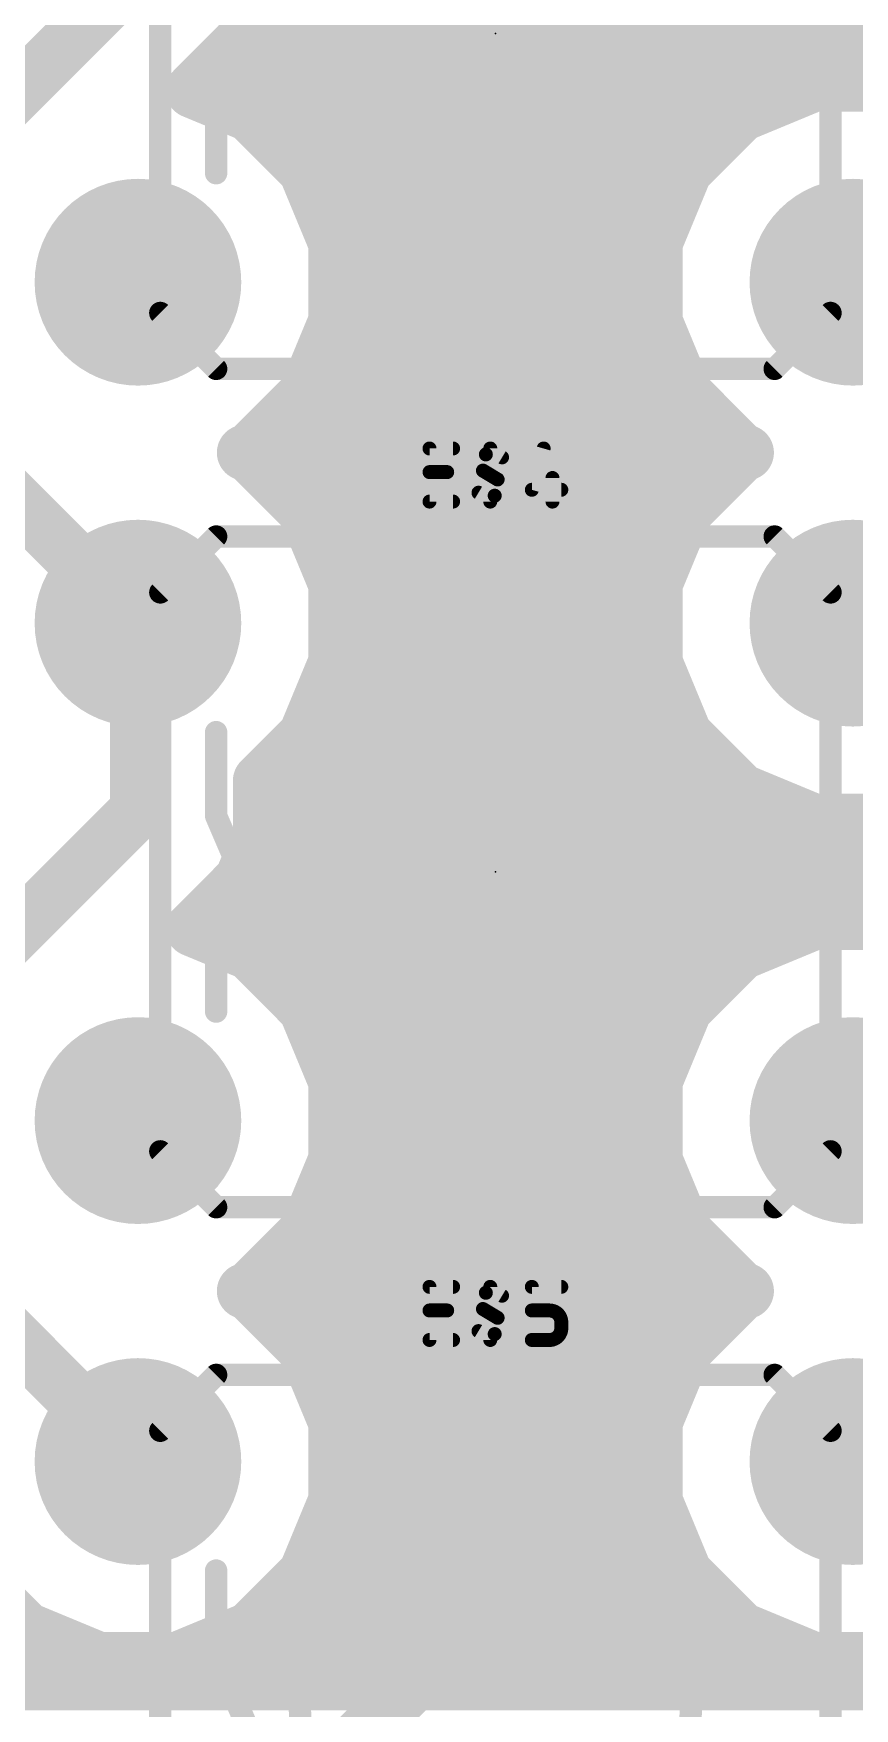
# Model space of a CAD drawing. Extents: x -1 to 30.7, y -1 to 60.6.
# Drawn here: x 11.04 to 18.51, y 11.45 to 26.67 of the extents above; entities that cross this region are included whole.
import ezdxf

# ---------------------------------------------------------------- set-up
doc = ezdxf.new("R2010")
doc.units = 0
for name, color, linetype in [('16', 175, 'CONTINUOUS'), ('17', 82, 'CONTINUOUS'), ('21', 253, 'CONTINUOUS'), ('23', 7, 'CONTINUOUS'), ('25', 253, 'CONTINUOUS'), ('51', 253, 'CONTINUOUS')]:
    doc.layers.add(name, color=color, linetype=linetype)

# ---------------------------------------------------------------- blocks, each defined once
blk = doc.blocks.new('ROUNDP')
at = {"const_width": 0.5}
blk.add_lwpolyline([(0, -0.25, 1), (0, 0.25, 1), (0, -0.25)], format="xyb", dxfattribs=at)

msp = doc.modelspace()

# ---------------------------------------------------------------- linework, layer by layer
at = {"layer": '16', "const_width": 0.508}
for points in [[(15.24, 41.91), (15.24, 12.4206)], [(11.9888, 27.2288), (10.16, 25.4)], [(12.9363, 26.5957), (13.1064, 27.0065)], [(13.0722, 26.924), (21.0566, 26.924)], [(12.493, 26.1525), (12.9363, 26.5957)], [(12.7565, 26.416), (21.0566, 26.416)], [(13.0103, 25.9382), (12.493, 26.1525)], [(18.1325, 26.2128), (17.4697, 25.9382)], [(18.8499, 26.2128), (18.1325, 26.2128)], [(13.5176, 25.4309), (13.0103, 25.9382)], [(17.4697, 25.9382), (16.9624, 25.4309)], [(13.0406, 25.908), (17.4394, 25.908)], [(13.7922, 24.7681), (13.5176, 25.4309)], [(13.5305, 25.4), (16.9495, 25.4)], [(16.9624, 25.4309), (16.6878, 24.7681)], [(13.7409, 24.892), (16.7391, 24.892)], [(13.7922, 24.0507), (13.7922, 24.7681)], [(16.6878, 24.7681), (16.6878, 24.0507)], [(18.4912, 24.4094), (22.86, 20.0406)], [(13.7922, 24.384), (16.6878, 24.384)], [(13.5176, 23.3879), (13.7922, 24.0507)], [(16.6878, 24.0507), (16.9624, 23.3879)], [(13.7198, 23.876), (16.7602, 23.876)], [(13.0103, 22.8805), (13.5176, 23.3879)], [(13.4978, 23.368), (16.9822, 23.368)], [(16.9624, 23.3879), (17.4697, 22.8805)], [(10.16, 23.1394), (11.9888, 21.3106)], [(12.9607, 22.86), (13.0103, 22.8805)], [(13.0103, 22.8394), (12.9607, 22.86)], [(12.9607, 22.86), (17.5193, 22.86)], [(13.5176, 22.3321), (13.0103, 22.8394)], [(17.4697, 22.8394), (16.9624, 22.3321)], [(17.4697, 22.8805), (17.5193, 22.86)], [(17.5193, 22.86), (17.4697, 22.8394)], [(13.4978, 22.352), (16.9822, 22.352)], [(13.7922, 21.6693), (13.5176, 22.3321)], [(16.9624, 22.3321), (16.6878, 21.6693)], [(13.7198, 21.844), (16.7602, 21.844)], [(13.7922, 20.9519), (13.7922, 21.6693)], [(16.6878, 21.6693), (16.6878, 20.9519)], [(11.9888, 21.3106), (11.9888, 19.6088)], [(13.7922, 21.336), (16.6878, 21.336)], [(13.5176, 20.2891), (13.7922, 20.9519)], [(16.6878, 20.9519), (16.9624, 20.2891)], [(13.7409, 20.828), (16.7391, 20.828)], [(13.5305, 20.32), (16.9495, 20.32)], [(13.1064, 19.8778), (13.5176, 20.2891)], [(16.9624, 20.2891), (17.4697, 19.7818)], [(13.1064, 19.3865), (13.1064, 19.8778)], [(13.1064, 19.812), (17.4394, 19.812)], [(17.4697, 19.7818), (18.1325, 19.5072)], [(11.9888, 19.6088), (10.16, 17.78)], [(12.9363, 18.9757), (13.1064, 19.3865)], [(18.1325, 19.5072), (18.8499, 19.5072)], [(13.0722, 19.304), (21.0566, 19.304)], [(12.493, 18.5325), (12.9363, 18.9757)], [(12.7565, 18.796), (21.0566, 18.796)], [(13.0103, 18.3182), (12.493, 18.5325)], [(18.1325, 18.5928), (17.4697, 18.3182)], [(18.8499, 18.5928), (18.1325, 18.5928)], [(13.5176, 17.8109), (13.0103, 18.3182)], [(13.0406, 18.288), (17.4394, 18.288)], [(17.4697, 18.3182), (16.9624, 17.8109)], [(13.7922, 17.1481), (13.5176, 17.8109)], [(13.5305, 17.78), (16.9495, 17.78)], [(16.9624, 17.8109), (16.6878, 17.1481)], [(13.7409, 17.272), (16.7391, 17.272)], [(13.7922, 16.4307), (13.7922, 17.1481)], [(16.6878, 17.1481), (16.6878, 16.4307)], [(13.7922, 16.764), (16.6878, 16.764)], [(18.4912, 16.7894), (22.86, 12.4206)], [(13.5176, 15.7679), (13.7922, 16.4307)], [(16.6878, 16.4307), (16.9624, 15.7679)], [(13.7198, 16.256), (16.7602, 16.256)], [(13.0103, 15.2606), (13.5176, 15.7679)], [(13.4978, 15.748), (16.9822, 15.748)], [(16.9624, 15.7679), (17.4697, 15.2606)], [(10.16, 15.5194), (11.9888, 13.6906)], [(12.9607, 15.24), (13.0103, 15.2606)], [(13.0103, 15.2194), (12.9607, 15.24)], [(12.9607, 15.24), (17.5193, 15.24)], [(13.5176, 14.7121), (13.0103, 15.2194)], [(17.4697, 15.2194), (16.9624, 14.7121)], [(17.4697, 15.2606), (17.5193, 15.24)], [(17.5193, 15.24), (17.4697, 15.2194)], [(13.4978, 14.732), (16.9822, 14.732)], [(13.7922, 14.0493), (13.5176, 14.7121)], [(16.9624, 14.7121), (16.6878, 14.0493)], [(13.7198, 14.224), (16.7602, 14.224)], [(13.7922, 13.3319), (13.7922, 14.0493)], [(16.6878, 14.0493), (16.6878, 13.3319)], [(13.7922, 13.716), (16.6878, 13.716)], [(13.5176, 12.6691), (13.7922, 13.3319)], [(16.6878, 13.3319), (16.9624, 12.6691)], [(13.7409, 13.208), (16.7391, 13.208)], [(13.5305, 12.7), (16.9495, 12.7)], [(10.46, 12.6691), (10.9673, 12.1618)], [(13.0103, 12.1618), (13.5176, 12.6691)], [(16.9624, 12.6691), (17.4697, 12.1618)], [(15.24, 12.4206), (12.2047, 9.3853)], [(7.1685, 12.192), (10.937, 12.192)], [(10.9673, 12.1618), (11.6301, 11.8872)], [(12.3475, 11.8872), (13.0103, 12.1618)], [(13.0406, 12.192), (17.4394, 12.192)], [(17.4697, 12.1618), (18.1325, 11.8872)], [(11.6301, 11.8872), (12.3475, 11.8872)], [(18.1325, 11.8872), (18.8499, 11.8872)], [(7.6765, 11.684), (21.7424, 11.684)]]:
    msp.add_lwpolyline(points, dxfattribs=at)
at = {"layer": '16', "const_width": 0.254}
for points in [[(13.0722, 27.051, 1), (13.0722, 26.797)], [(13.0261, 26.5059, 1), (12.8465, 26.6855)], [(12.7565, 26.543, 1), (12.7565, 26.289)], [(12.8189, 26.6443, 1), (13.0536, 26.5471)], [(12.5416, 26.2699, 1), (12.4444, 26.0352)], [(12.4032, 26.2423, 1), (12.5828, 26.0627)], [(18.1325, 26.3398, 1), (18.1325, 26.0858)], [(18.1811, 26.0955, 1), (18.0839, 26.3301)], [(13.1001, 26.028, 1), (12.9205, 25.8484)], [(17.5595, 25.8484, 1), (17.3799, 26.028)], [(13.0406, 26.035, 1), (13.0406, 25.781)], [(12.9617, 25.8209, 1), (13.0589, 26.0556)], [(17.4211, 26.0556, 1), (17.5183, 25.8209)], [(17.4394, 25.781, 1), (17.4394, 26.035)], [(13.635, 25.4795, 1), (13.4003, 25.3823)], [(13.5305, 25.527, 1), (13.5305, 25.273)], [(13.4278, 25.3411, 1), (13.6074, 25.5207)], [(16.8725, 25.5207, 1), (17.0522, 25.3411)], [(17.0797, 25.3823, 1), (16.845, 25.4795)], [(16.9495, 25.273, 1), (16.9495, 25.527)], [(13.7409, 25.019, 1), (13.7409, 24.765)], [(16.7391, 24.765, 1), (16.7391, 25.019)], [(13.9192, 24.7681, 1), (13.6652, 24.7681)], [(16.8148, 24.7681, 1), (16.5608, 24.7681)], [(13.6749, 24.7195, 1), (13.9095, 24.8167)], [(16.5705, 24.8167, 1), (16.8051, 24.7195)], [(18.581, 24.4992, 1), (18.4014, 24.3196)], [(13.7922, 24.511, 1), (13.7922, 24.257)], [(16.6878, 24.257, 1), (16.6878, 24.511)], [(13.9095, 24.0021, 1), (13.6749, 24.0993)], [(16.8051, 24.0993, 1), (16.5705, 24.0021)], [(13.7198, 24.003, 1), (13.7198, 23.749)], [(13.6652, 24.0507, 1), (13.9192, 24.0507)], [(16.5608, 24.0507, 1), (16.8148, 24.0507)], [(16.7602, 23.749, 1), (16.7602, 24.003)], [(13.4978, 23.495, 1), (13.4978, 23.241)], [(13.6074, 23.2981, 1), (13.4278, 23.4777)], [(17.0522, 23.4777, 1), (16.8725, 23.2981)], [(16.9822, 23.241, 1), (16.9822, 23.495)], [(13.4003, 23.4365, 1), (13.635, 23.3393)], [(16.845, 23.3393, 1), (17.0797, 23.4365)], [(13.0093, 22.9773, 1), (12.9121, 22.7427)], [(12.9607, 22.987, 1), (12.9607, 22.733)], [(12.9121, 22.9773, 1), (13.0093, 22.7427)], [(12.9205, 22.9704, 1), (13.1001, 22.7907)], [(13.1001, 22.9292, 1), (12.9205, 22.7496)], [(13.0589, 22.7632, 1), (12.9617, 22.9979)], [(12.9617, 22.7221, 1), (13.0589, 22.9568)], [(17.5182, 22.9979, 1), (17.4211, 22.7632)], [(17.4211, 22.9568, 1), (17.5183, 22.7221)], [(17.3799, 22.7907, 1), (17.5595, 22.9704)], [(17.5595, 22.7496, 1), (17.3799, 22.9292)], [(17.5679, 22.7427, 1), (17.4707, 22.9773)], [(17.4707, 22.7427, 1), (17.5679, 22.9773)], [(17.5193, 22.733, 1), (17.5193, 22.987)], [(13.4978, 22.479, 1), (13.4978, 22.225)], [(13.635, 22.3807, 1), (13.4003, 22.2835)], [(13.4278, 22.2423, 1), (13.6074, 22.4219)], [(16.8725, 22.4219, 1), (17.0522, 22.2423)], [(17.0797, 22.2835, 1), (16.845, 22.3807)], [(16.9822, 22.225, 1), (16.9822, 22.479)], [(13.7198, 21.971, 1), (13.7198, 21.717)], [(16.7602, 21.717, 1), (16.7602, 21.971)], [(13.9192, 21.6693, 1), (13.6652, 21.6693)], [(16.8148, 21.6693, 1), (16.5608, 21.6693)], [(13.6749, 21.6207, 1), (13.9095, 21.7179)], [(16.5705, 21.7179, 1), (16.8051, 21.6207)], [(12.1158, 21.3106, 1), (11.8618, 21.3106)], [(11.899, 21.2208, 1), (12.0786, 21.4004)], [(13.7922, 21.463, 1), (13.7922, 21.209)], [(16.6878, 21.209, 1), (16.6878, 21.463)], [(13.9095, 20.9033, 1), (13.6749, 21.0005)], [(16.8051, 21.0005, 1), (16.5705, 20.9033)], [(13.7409, 20.955, 1), (13.7409, 20.701)], [(13.6652, 20.9519, 1), (13.9192, 20.9519)], [(16.5608, 20.9519, 1), (16.8148, 20.9519)], [(16.7391, 20.701, 1), (16.7391, 20.955)], [(13.5305, 20.447, 1), (13.5305, 20.193)], [(16.9495, 20.193, 1), (16.9495, 20.447)], [(13.4003, 20.3377, 1), (13.635, 20.2405)], [(13.6074, 20.1993, 1), (13.4278, 20.3789)], [(17.0522, 20.3789, 1), (16.8725, 20.1993)], [(16.845, 20.2405, 1), (17.0797, 20.3377)], [(13.2334, 19.8778, 1), (12.9794, 19.8778)], [(13.0166, 19.9676, 1), (13.1962, 19.788)], [(13.1064, 19.939, 1), (13.1064, 19.685)], [(17.5183, 19.8991, 1), (17.4211, 19.6644)], [(17.3799, 19.6919, 1), (17.5595, 19.8716)], [(17.4394, 19.685, 1), (17.4394, 19.939)], [(12.0786, 19.519, 1), (11.899, 19.6986)], [(11.8618, 19.6088, 1), (12.1158, 19.6088)], [(13.2237, 19.3379, 1), (12.9891, 19.4351)], [(18.1325, 19.6342, 1), (18.1325, 19.3802)], [(18.0839, 19.3899, 1), (18.1811, 19.6245)], [(13.0722, 19.431, 1), (13.0722, 19.177)], [(12.9794, 19.3865, 1), (13.2334, 19.3865)], [(13.0261, 18.8859, 1), (12.8465, 19.0655)], [(12.7565, 18.923, 1), (12.7565, 18.669)], [(12.8189, 19.0243, 1), (13.0536, 18.9271)], [(12.5416, 18.6499, 1), (12.4444, 18.4152)], [(12.4032, 18.6223, 1), (12.5828, 18.4427)], [(18.1325, 18.7198, 1), (18.1325, 18.4658)], [(18.1811, 18.4755, 1), (18.0839, 18.7101)], [(13.1001, 18.408, 1), (12.9205, 18.2284)], [(13.0406, 18.415, 1), (13.0406, 18.161)], [(12.9617, 18.2009, 1), (13.0589, 18.4356)], [(17.4211, 18.4356, 1), (17.5183, 18.2009)], [(17.5595, 18.2284, 1), (17.3799, 18.408)], [(17.4394, 18.161, 1), (17.4394, 18.415)], [(13.635, 17.8595, 1), (13.4003, 17.7623)], [(13.5305, 17.907, 1), (13.5305, 17.653)], [(13.4278, 17.7211, 1), (13.6074, 17.9007)], [(16.8725, 17.9007, 1), (17.0522, 17.7211)], [(17.0797, 17.7623, 1), (16.845, 17.8595)], [(16.9495, 17.653, 1), (16.9495, 17.907)], [(13.7409, 17.399, 1), (13.7409, 17.145)], [(16.7391, 17.145, 1), (16.7391, 17.399)], [(13.9192, 17.1481, 1), (13.6652, 17.1481)], [(16.8148, 17.1481, 1), (16.5608, 17.1481)], [(13.6749, 17.0995, 1), (13.9095, 17.1967)], [(16.5705, 17.1967, 1), (16.8051, 17.0995)], [(13.7922, 16.891, 1), (13.7922, 16.637)], [(16.6878, 16.637, 1), (16.6878, 16.891)], [(18.581, 16.8792, 1), (18.4014, 16.6996)], [(13.9095, 16.3821, 1), (13.6749, 16.4793)], [(16.8051, 16.4793, 1), (16.5705, 16.3821)], [(13.7198, 16.383, 1), (13.7198, 16.129)], [(13.6652, 16.4307, 1), (13.9192, 16.4307)], [(16.5608, 16.4307, 1), (16.8148, 16.4307)], [(16.7602, 16.129, 1), (16.7602, 16.383)], [(13.4978, 15.875, 1), (13.4978, 15.621)], [(13.6074, 15.6781, 1), (13.4278, 15.8577)], [(17.0522, 15.8577, 1), (16.8725, 15.6781)], [(16.9822, 15.621, 1), (16.9822, 15.875)], [(13.4003, 15.8165, 1), (13.635, 15.7193)], [(16.845, 15.7193, 1), (17.0797, 15.8165)], [(13.0093, 15.3573, 1), (12.9121, 15.1227)], [(12.9607, 15.367, 1), (12.9607, 15.113)], [(12.9121, 15.3573, 1), (13.0093, 15.1227)], [(12.9205, 15.3504, 1), (13.1001, 15.1707)], [(13.1001, 15.3092, 1), (12.9205, 15.1296)], [(13.0589, 15.1432, 1), (12.9617, 15.3779)], [(12.9617, 15.1021, 1), (13.0589, 15.3368)], [(17.5182, 15.3779, 1), (17.4211, 15.1432)], [(17.4211, 15.3368, 1), (17.5183, 15.1021)], [(17.3799, 15.1707, 1), (17.5595, 15.3504)], [(17.5595, 15.1296, 1), (17.3799, 15.3092)], [(17.5679, 15.1227, 1), (17.4707, 15.3573)], [(17.4707, 15.1227, 1), (17.5679, 15.3573)], [(17.5193, 15.113, 1), (17.5193, 15.367)], [(13.4978, 14.859, 1), (13.4978, 14.605)], [(13.635, 14.7607, 1), (13.4003, 14.6635)], [(13.4278, 14.6223, 1), (13.6074, 14.8019)], [(16.8725, 14.8019, 1), (17.0522, 14.6223)], [(17.0797, 14.6635, 1), (16.845, 14.7607)], [(16.9822, 14.605, 1), (16.9822, 14.859)], [(13.7198, 14.351, 1), (13.7198, 14.097)], [(16.7602, 14.097, 1), (16.7602, 14.351)], [(13.9192, 14.0493, 1), (13.6652, 14.0493)], [(13.6749, 14.0007, 1), (13.9095, 14.0979)], [(16.8148, 14.0493, 1), (16.5608, 14.0493)], [(16.5705, 14.0979, 1), (16.8051, 14.0007)], [(11.899, 13.6008, 1), (12.0786, 13.7804)], [(13.7922, 13.843, 1), (13.7922, 13.589)], [(16.6878, 13.589, 1), (16.6878, 13.843)], [(13.9095, 13.2833, 1), (13.6749, 13.3805)], [(16.8051, 13.3805, 1), (16.5705, 13.2833)], [(13.7409, 13.335, 1), (13.7409, 13.081)], [(13.6652, 13.3319, 1), (13.9192, 13.3319)], [(16.5608, 13.3319, 1), (16.8148, 13.3319)], [(16.7391, 13.081, 1), (16.7391, 13.335)], [(13.5305, 12.827, 1), (13.5305, 12.573)], [(16.9495, 12.573, 1), (16.9495, 12.827)], [(13.4003, 12.7177, 1), (13.635, 12.6205)], [(13.6074, 12.5793, 1), (13.4278, 12.7589)], [(17.0522, 12.7589, 1), (16.8725, 12.5793)], [(16.845, 12.6205, 1), (17.0797, 12.7177)], [(15.3298, 12.3308, 1), (15.1502, 12.5104)], [(15.113, 12.4206, 1), (15.367, 12.4206)], [(11.0159, 12.2791, 1), (10.9187, 12.0444)], [(10.8775, 12.0719, 1), (11.0571, 12.2516)], [(10.937, 12.065, 1), (10.937, 12.319)], [(12.9205, 12.2516, 1), (13.1001, 12.0719)], [(13.0406, 12.319, 1), (13.0406, 12.065)], [(13.0589, 12.0444, 1), (12.9617, 12.2791)], [(17.5183, 12.2791, 1), (17.4211, 12.0444)], [(17.3799, 12.0719, 1), (17.5595, 12.2516)], [(17.4394, 12.065, 1), (17.4394, 12.319)], [(11.6301, 12.0142, 1), (11.6301, 11.7602)], [(11.5815, 11.7699, 1), (11.6787, 12.0045)], [(12.2989, 12.0045, 1), (12.3961, 11.7699)], [(12.3475, 11.7602, 1), (12.3475, 12.0142)], [(18.1325, 12.0142, 1), (18.1325, 11.7602)], [(18.0839, 11.7699, 1), (18.1811, 12.0045)]]:
    msp.add_lwpolyline(points, format="xyb", dxfattribs=at)
at = {"layer": '21'}
for points, const_width in [([(15.24, 24.892, 1), (15.24, 28.448, 1), (15.24, 24.892)], 0.2032), ([(12.1412, 25.654, 1), (12.2428, 25.654)], 0.1016), ([(18.2372, 25.654, 1), (18.3388, 25.654)], 0.1016), ([(13.081, 23.6728, 1), (13.081, 23.5712)], 0.1016), ([(17.399, 23.5712, 1), (17.399, 23.6728)], 0.1016), ([(13.081, 22.1488, 1), (13.081, 22.0472)], 0.1016), ([(17.399, 22.0472, 1), (17.399, 22.1488)], 0.1016), ([(15.24, 17.272, 1), (15.24, 20.828, 1), (15.24, 17.272)], 0.2032), ([(12.2428, 20.078, 1), (12.1412, 20.078)], 0.1016), ([(18.3388, 20.048, 1), (18.2372, 20.048)], 0.1016), ([(12.1412, 18.034, 1), (12.2428, 18.034)], 0.1016), ([(18.2372, 18.034, 1), (18.3388, 18.034)], 0.1016), ([(13.081, 16.0528, 1), (13.081, 15.9512)], 0.1016), ([(17.399, 15.9512, 1), (17.399, 16.0528)], 0.1016), ([(13.081, 14.5288, 1), (13.081, 14.4272)], 0.1016), ([(17.399, 14.4272, 1), (17.399, 14.5288)], 0.1016), ([(15.24, 9.652, 1), (15.24, 13.208, 1), (15.24, 9.652)], 0.2032), ([(12.2428, 12.458, 1), (12.1412, 12.458)], 0.1016), ([(18.3388, 12.428, 1), (18.2372, 12.428)], 0.1016)]:
    msp.add_lwpolyline(points, format="xyb", dxfattribs=dict(at, const_width=const_width))
at = {"layer": '21', "const_width": 0.2032}
for points in [[(12.192, 27.698), (12.192, 25.654)], [(18.288, 27.668), (18.288, 25.654)], [(13.081, 23.622), (17.399, 23.622)], [(17.399, 22.098), (13.081, 22.098)], [(12.192, 20.078), (12.192, 18.034)], [(18.288, 20.048), (18.288, 18.034)], [(13.081, 16.002), (17.399, 16.002)], [(17.399, 14.478), (13.081, 14.478)], [(12.192, 12.458), (12.192, 10.414)], [(18.288, 12.428), (18.288, 10.414)]]:
    msp.add_lwpolyline(points, dxfattribs=at)
at = {"layer": '23'}
for p in [(15.24, 26.67), (15.24, 19.05)]:
    msp.add_point(p, dxfattribs=at)
at = {"layer": '25', "const_width": 0.127}
for points in [[(14.6406, 22.4155), (14.6406, 22.8981)], [(14.6406, 22.8981), (14.8551, 22.8981)], [(15.1933, 22.4155), (15.1933, 22.8981)], [(15.6786, 22.8981), (15.5713, 22.5227)], [(14.6406, 22.6836), (14.8015, 22.6836)], [(15.1933, 22.6568), (15.1263, 22.697)], [(15.1933, 22.6568), (15.2603, 22.6166)], [(15.759, 22.63), (15.759, 22.4155)], [(15.5713, 22.5227), (15.8394, 22.5227)], [(14.8551, 22.4155), (14.6406, 22.4155)], [(14.6406, 14.7955), (14.6406, 15.2781)], [(14.6406, 15.2781), (14.8551, 15.2781)], [(15.1933, 14.7955), (15.1933, 15.2781)], [(15.5713, 15.0636), (15.5713, 15.2781)], [(15.5713, 15.2781), (15.8394, 15.2781)], [(14.6406, 15.0636), (14.8015, 15.0636)], [(15.1933, 15.0368), (15.1263, 15.077)], [(15.1933, 15.0368), (15.2603, 14.9966)], [(15.7322, 15.0636), (15.5713, 15.0636)], [(15.8394, 14.9027), (15.8394, 14.9564)], [(14.8551, 14.7955), (14.6406, 14.7955)], [(15.5713, 14.7955), (15.7322, 14.7955)]]:
    msp.add_lwpolyline(points, dxfattribs=at)
at = {"layer": '25'}
for points, const_width in [([(14.6723, 22.8981, 1), (14.6088, 22.8981)], 0.0635), ([(14.6406, 22.9298, 1), (14.6406, 22.8664)], 0.0635), ([(14.8551, 22.8664, 1), (14.8551, 22.9298)], 0.0635), ([(15.1531, 22.8445, 0.6917), (15.1263, 22.697)], 0.127), ([(15.3005, 22.8177, 0.1823), (15.1531, 22.8445)], 0.127), ([(15.1474, 22.8757, 1), (15.1588, 22.8132)], 0.0635), ([(15.1588, 22.8132, 1), (15.1474, 22.8757)], 0.0635), ([(15.2251, 22.8981, 1), (15.1616, 22.8981)], 0.0635), ([(15.2842, 22.7904, 1), (15.3169, 22.8449)], 0.0635), ([(15.7091, 22.8894, 1), (15.648, 22.9068)], 0.0635), ([(14.6406, 22.7154, 1), (14.6406, 22.6519)], 0.0635), ([(14.8015, 22.6519, 1), (14.8015, 22.7154)], 0.0635), ([(15.1426, 22.7242, 1), (15.1099, 22.6698)], 0.0635), ([(15.1099, 22.6698, 1), (15.1426, 22.7242)], 0.0635), ([(15.2096, 22.684, 1), (15.177, 22.6296)], 0.0635), ([(15.177, 22.6296, 1), (15.2096, 22.684)], 0.0635), ([(15.7907, 22.63, 1), (15.7272, 22.63)], 0.0635), ([(15.1024, 22.5232, 1), (15.0697, 22.4687)], 0.0635), ([(15.0861, 22.4959, 0.1823), (15.2335, 22.4691)], 0.127), ([(15.2335, 22.4691, 0.6917), (15.2603, 22.6166)], 0.127), ([(15.2278, 22.5004, 1), (15.2392, 22.4379)], 0.0635), ([(15.2392, 22.4379, 1), (15.2278, 22.5004)], 0.0635), ([(15.2767, 22.6438, 1), (15.244, 22.5894)], 0.0635), ([(15.244, 22.5894, 1), (15.2767, 22.6438)], 0.0635), ([(15.5713, 22.5545, 1), (15.5713, 22.491)], 0.0635), ([(15.5408, 22.5315, 1), (15.6018, 22.514)], 0.0635), ([(15.8394, 22.491, 1), (15.8394, 22.5545)], 0.0635), ([(14.6406, 22.4473, 1), (14.6406, 22.3838)], 0.0635), ([(14.6088, 22.4155, 1), (14.6723, 22.4155)], 0.0635), ([(14.8551, 22.3838, 1), (14.8551, 22.4473)], 0.0635), ([(15.1616, 22.4155, 1), (15.2251, 22.4155)], 0.0635), ([(15.7272, 22.4155, 1), (15.7907, 22.4155)], 0.0635), ([(14.6406, 15.3099, 1), (14.6406, 15.2463)], 0.0635), ([(14.6723, 15.2781, 1), (14.6088, 15.2781)], 0.0635), ([(14.8551, 15.2463, 1), (14.8551, 15.3099)], 0.0635), ([(15.1531, 15.2245, 0.6917), (15.1263, 15.077)], 0.127), ([(15.3005, 15.1977, 0.1823), (15.1531, 15.2245)], 0.127), ([(15.1474, 15.2557, 1), (15.1588, 15.1932)], 0.0635), ([(15.1588, 15.1932, 1), (15.1474, 15.2557)], 0.0635), ([(15.2251, 15.2781, 1), (15.1616, 15.2781)], 0.0635), ([(15.2842, 15.1704, 1), (15.3169, 15.2249)], 0.0635), ([(15.5713, 15.3099, 1), (15.5713, 15.2463)], 0.0635), ([(15.6031, 15.2781, 1), (15.5396, 15.2781)], 0.0635), ([(15.8394, 15.2463, 1), (15.8394, 15.3099)], 0.0635), ([(14.6406, 15.0954, 1), (14.6406, 15.0319)], 0.0635), ([(14.8015, 15.0319, 1), (14.8015, 15.0954)], 0.0635), ([(15.1426, 15.1042, 1), (15.1099, 15.0498)], 0.0635), ([(15.1099, 15.0498, 1), (15.1426, 15.1042)], 0.0635), ([(15.2096, 15.064, 1), (15.177, 15.0096)], 0.0635), ([(15.177, 15.0096, 1), (15.2096, 15.064)], 0.0635), ([(15.5713, 15.0954, 1), (15.5713, 15.0319)], 0.0635), ([(15.5396, 15.0636, 1), (15.6031, 15.0636)], 0.0635), ([(15.8394, 14.9564, 0.4142), (15.7322, 15.0636)], 0.127), ([(15.7322, 15.0954, 1), (15.7322, 15.0319)], 0.0635), ([(15.7322, 15.0319, 1), (15.7322, 15.0954)], 0.0635), ([(15.1024, 14.9032, 1), (15.0697, 14.8487)], 0.0635), ([(15.0861, 14.8759, 0.1823), (15.2335, 14.8491)], 0.127), ([(15.2335, 14.8491, 0.6917), (15.2603, 14.9966)], 0.127), ([(15.2767, 15.0238, 1), (15.244, 14.9694)], 0.0635), ([(15.244, 14.9694, 1), (15.2767, 15.0238)], 0.0635), ([(15.7322, 14.7955, 0.4142), (15.8394, 14.9027)], 0.127), ([(15.8712, 14.9564, 1), (15.8077, 14.9564)], 0.0635), ([(15.8077, 14.9564, 1), (15.8712, 14.9564)], 0.0635), ([(15.8712, 14.9027, 1), (15.8077, 14.9027)], 0.0635), ([(15.8077, 14.9027, 1), (15.8712, 14.9027)], 0.0635), ([(14.6406, 14.8273, 1), (14.6406, 14.7637)], 0.0635), ([(14.6088, 14.7955, 1), (14.6723, 14.7955)], 0.0635), ([(14.8551, 14.7637, 1), (14.8551, 14.8273)], 0.0635), ([(15.1616, 14.7955, 1), (15.2251, 14.7955)], 0.0635), ([(15.2278, 14.8804, 1), (15.2392, 14.8179)], 0.0635), ([(15.2392, 14.8179, 1), (15.2278, 14.8804)], 0.0635), ([(15.5713, 14.8273, 1), (15.5713, 14.7637)], 0.0635), ([(15.7322, 14.8273, 1), (15.7322, 14.7637)], 0.0635), ([(15.7322, 14.7637, 1), (15.7322, 14.8273)], 0.0635)]:
    msp.add_lwpolyline(points, format="xyb", dxfattribs=dict(at, const_width=const_width))
at = {"layer": '51', "const_width": 0.2032}
for points in [[(12.7, 27.178), (13.081, 26.289)], [(12.7, 26.162), (12.7, 25.4)], [(12.192, 24.13), (12.192, 25.654)], [(18.288, 24.13), (18.288, 25.654)], [(12.7, 23.622), (12.192, 24.13)], [(17.78, 23.622), (18.288, 24.13)], [(12.7, 23.622), (13.081, 23.622)], [(17.78, 23.622), (17.399, 23.622)], [(12.7, 22.098), (12.192, 21.59)], [(12.7, 22.098), (13.081, 22.098)], [(17.78, 22.098), (17.399, 22.098)], [(18.288, 21.59), (17.78, 22.098)], [(12.192, 21.59), (12.192, 20.066)], [(18.288, 20.066), (18.288, 21.59)], [(12.7, 20.32), (12.7, 19.558)], [(12.7, 19.558), (13.081, 18.669)], [(12.7, 18.542), (12.7, 17.78)], [(12.192, 16.51), (12.192, 18.034)], [(18.288, 16.51), (18.288, 18.034)], [(12.7, 16.002), (12.192, 16.51)], [(17.78, 16.002), (18.288, 16.51)], [(12.7, 16.002), (13.081, 16.002)], [(17.78, 16.002), (17.399, 16.002)], [(12.7, 14.478), (12.192, 13.97)], [(12.7, 14.478), (13.081, 14.478)], [(17.78, 14.478), (17.399, 14.478)], [(18.288, 13.97), (17.78, 14.478)], [(12.192, 13.97), (12.192, 12.446)], [(18.288, 12.446), (18.288, 13.97)], [(12.7, 12.7), (12.7, 11.938)], [(12.7, 11.938), (13.081, 11.049)]]:
    msp.add_lwpolyline(points, dxfattribs=at)
at = {"layer": '51', "const_width": 0.1016}
for points in [[(13.0343, 26.269, 1), (13.1277, 26.309)], [(12.7508, 26.162, 1), (12.6492, 26.162)], [(12.2428, 25.654, 1), (12.1412, 25.654)], [(18.3388, 25.654, 1), (18.2372, 25.654)], [(12.6492, 25.4, 1), (12.7508, 25.4)], [(12.2279, 24.1659, 1), (12.1561, 24.0941)], [(18.3239, 24.0941, 1), (18.2521, 24.1659)], [(12.1412, 24.13, 1), (12.2428, 24.13)], [(18.2372, 24.13, 1), (18.3388, 24.13)], [(12.7, 23.6728, 1), (12.7, 23.5712)], [(12.6641, 23.5861, 1), (12.7359, 23.6579)], [(13.081, 23.5712, 1), (13.081, 23.6728)], [(17.399, 23.6728, 1), (17.399, 23.5712)], [(17.7441, 23.6579, 1), (17.8159, 23.5861)], [(17.78, 23.5712, 1), (17.78, 23.6728)], [(12.7, 22.1488, 1), (12.7, 22.0472)], [(12.7359, 22.0621, 1), (12.6641, 22.1339)], [(13.081, 22.0472, 1), (13.081, 22.1488)], [(17.399, 22.1488, 1), (17.399, 22.0472)], [(17.8159, 22.1339, 1), (17.7441, 22.0621)], [(17.78, 22.0472, 1), (17.78, 22.1488)], [(12.2428, 21.59, 1), (12.1412, 21.59)], [(12.1561, 21.6259, 1), (12.2279, 21.5541)], [(18.3388, 21.59, 1), (18.2372, 21.59)], [(18.2521, 21.5541, 1), (18.3239, 21.6259)], [(12.7508, 20.32, 1), (12.6492, 20.32)], [(12.1412, 20.066, 1), (12.2428, 20.066)], [(18.2372, 20.066, 1), (18.3388, 20.066)], [(12.7467, 19.578, 1), (12.6533, 19.538)], [(12.6492, 19.558, 1), (12.7508, 19.558)], [(13.0343, 18.649, 1), (13.1277, 18.689)], [(12.7508, 18.542, 1), (12.6492, 18.542)], [(12.2428, 18.034, 1), (12.1412, 18.034)], [(18.3388, 18.034, 1), (18.2372, 18.034)], [(12.6492, 17.78, 1), (12.7508, 17.78)], [(12.2279, 16.5459, 1), (12.1561, 16.4741)], [(18.3239, 16.4741, 1), (18.2521, 16.5459)], [(12.1412, 16.51, 1), (12.2428, 16.51)], [(18.2372, 16.51, 1), (18.3388, 16.51)], [(12.7, 16.0528, 1), (12.7, 15.9512)], [(12.6641, 15.9661, 1), (12.7359, 16.0379)], [(13.081, 15.9512, 1), (13.081, 16.0528)], [(17.399, 16.0528, 1), (17.399, 15.9512)], [(17.7441, 16.0379, 1), (17.8159, 15.9661)], [(17.78, 15.9512, 1), (17.78, 16.0528)], [(12.7, 14.5288, 1), (12.7, 14.4272)], [(12.7359, 14.4421, 1), (12.6641, 14.5139)], [(13.081, 14.4272, 1), (13.081, 14.5288)], [(17.399, 14.5288, 1), (17.399, 14.4272)], [(17.8159, 14.5139, 1), (17.7441, 14.4421)], [(17.78, 14.4272, 1), (17.78, 14.5288)], [(12.2428, 13.97, 1), (12.1412, 13.97)], [(12.1561, 14.0059, 1), (12.2279, 13.9341)], [(18.3388, 13.97, 1), (18.2372, 13.97)], [(18.2521, 13.9341, 1), (18.3239, 14.0059)], [(12.7508, 12.7, 1), (12.6492, 12.7)], [(12.1412, 12.446, 1), (12.2428, 12.446)], [(18.2372, 12.446, 1), (18.3388, 12.446)], [(12.7467, 11.958, 1), (12.6533, 11.918)], [(12.6492, 11.938, 1), (12.7508, 11.938)]]:
    msp.add_lwpolyline(points, format="xyb", dxfattribs=at)

# ---------------------------------------------------------------- block references
at = {"layer": '17', "xscale": 1.8796, "yscale": 1.8796}
for p in [(11.9888, 24.4094), (11.9888, 24.4094), (18.4912, 24.4094), (18.4912, 24.4094), (11.9888, 21.3106), (11.9888, 21.3106), (18.4912, 21.3106), (18.4912, 21.3106), (11.9888, 16.7894), (11.9888, 16.7894), (18.4912, 16.7894), (18.4912, 16.7894), (11.9888, 13.6906), (11.9888, 13.6906), (18.4912, 13.6906), (18.4912, 13.6906)]:
    msp.add_blockref('ROUNDP', p, dxfattribs=at)

doc.saveas('drawing.dxf')
